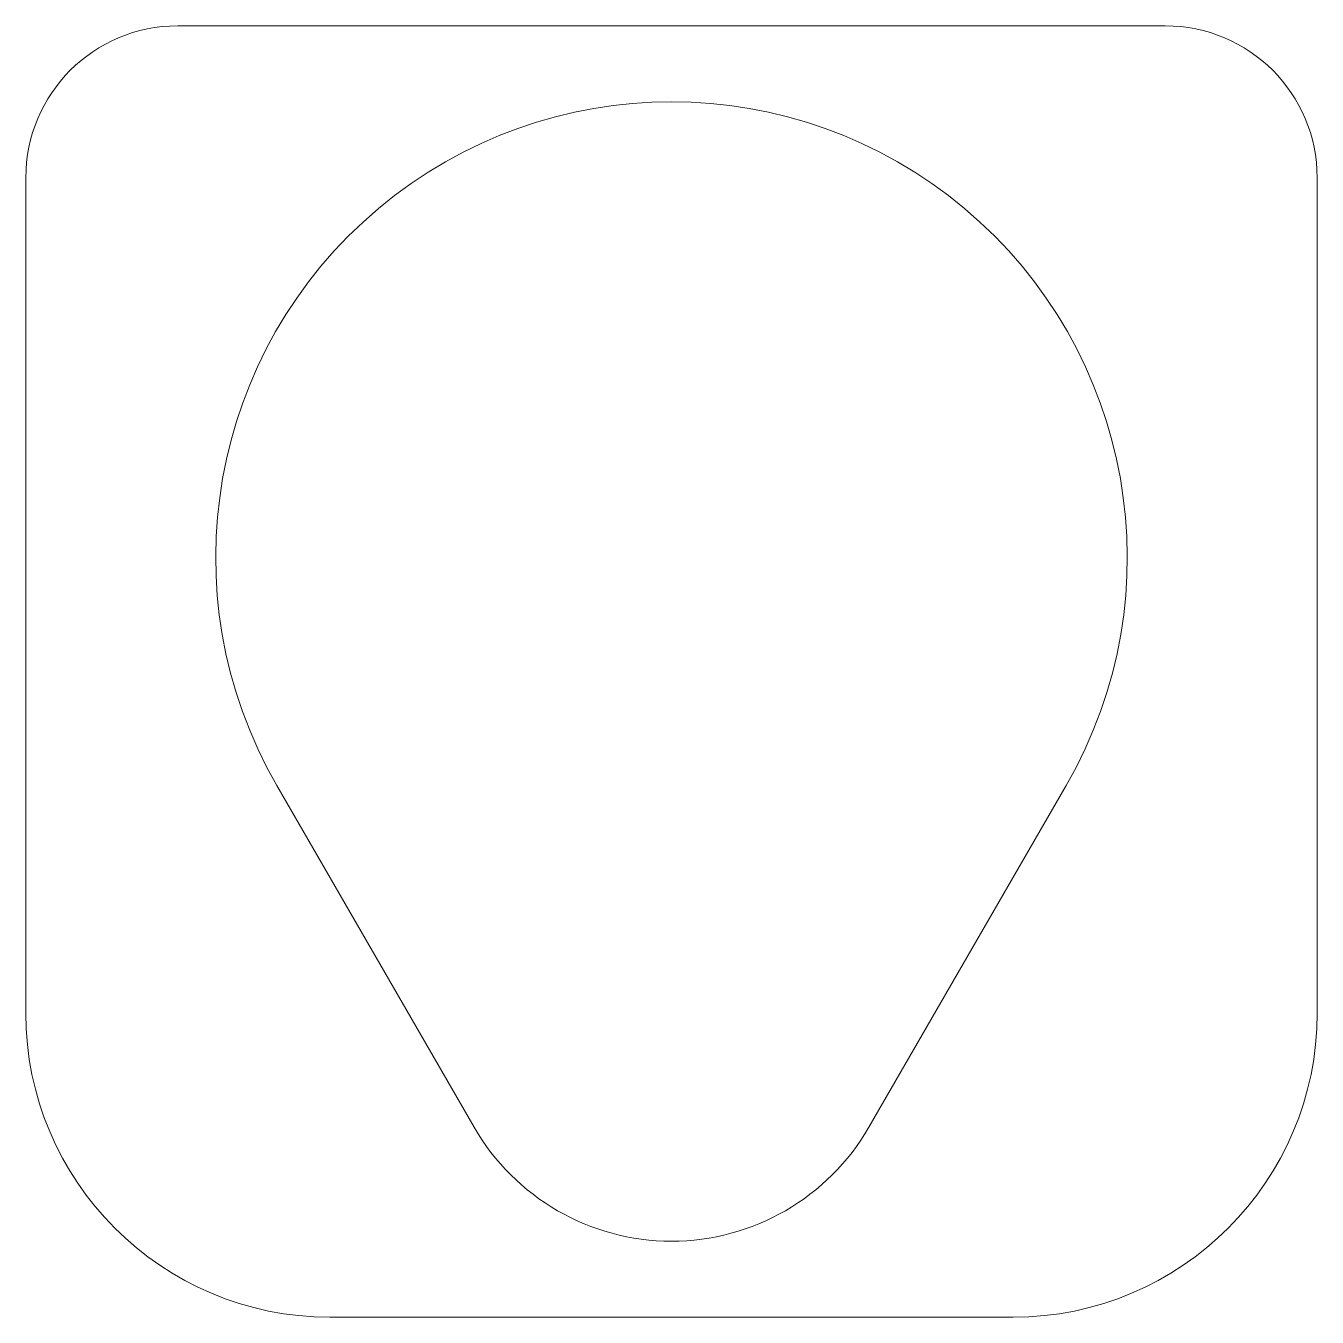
# Model space of a CAD drawing. Header units: millimetres. Extents: x 0 to 85, y 0 to 85.
import ezdxf

# ---------------------------------------------------------------- set-up
doc = ezdxf.new("R2010")
doc.units = ezdxf.units.MM

msp = doc.modelspace()

# ---------------------------------------------------------------- linework, layer by layer
at = {"color": 7, "linetype": 'Continuous', "lineweight": 15}
for p, q in [((75, 85), (10, 85)), ((0, 75), (0, 20)), ((85, 20), (85, 75)), ((16.519, 35), (29.51, 12.5)), ((55.49, 12.5), (68.481, 35)), ((20, 0), (65, 0))]:
    msp.add_line(p, q, dxfattribs=at)
for centre, radius, start, end in [((10, 75), 10, 90, 180), ((75, 75), 10, 0, 90), ((42.5, 50), 30, 330, 210), ((20, 20), 20, 180, 270), ((65, 20), 20, 270, 0), ((42.5, 20), 15, 210, 330)]:
    msp.add_arc(centre, radius, start, end, dxfattribs=at)

doc.saveas('drawing.dxf')
